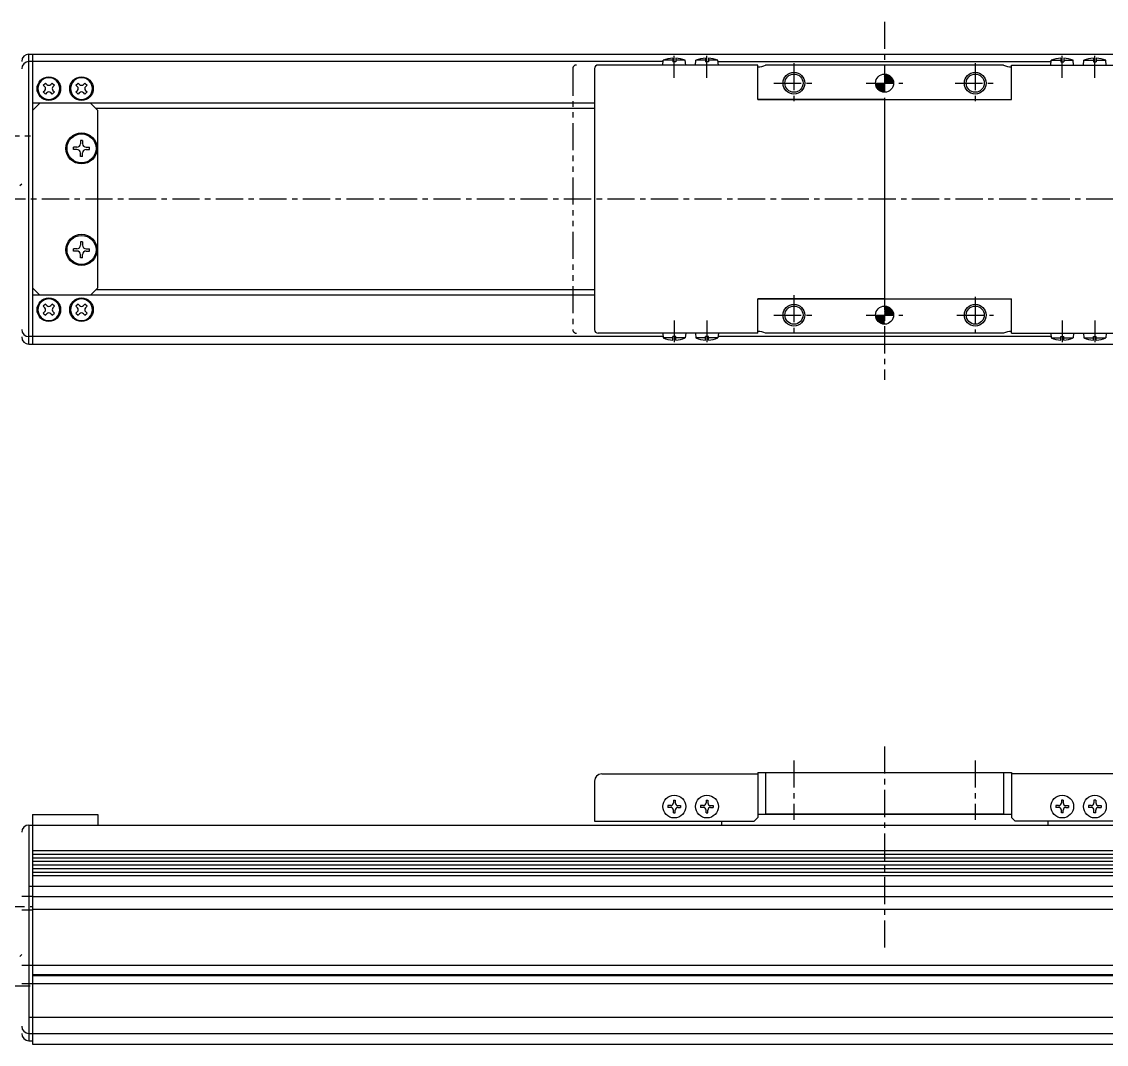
# Model space of a CAD drawing. Extents: x -684 to 308, y -74 to 438.
# Drawn here: x -509 to -209.8, y 155.8 to 438 of the extents above; entities that cross this region are included whole.
import ezdxf

# ---------------------------------------------------------------- set-up
doc = ezdxf.new("R2010")
doc.units = 0
for name, pattern in [('CENTER', [12, 7.5, -1.5, 1.5, -1.5]), ('CONTINOUS', [0]), ('PHANTOM', [15, 7.5, -1.5, 1.5, -1.5, 1.5, -1.5])]:
    doc.linetypes.add(name, pattern=pattern)
doc.layers.get('0').update_dxf_attribs({"linetype": 'CONTINUOUS'})
doc.layers.add('CENTER', color=1, linetype='CENTER')

# ---------------------------------------------------------------- blocks, each defined once
blk = doc.blocks.new('*X6')
at = {"color": 0}
for p, q in [((-270.96, 359.39), (-270.83, 359.52)), ((-270.96, 359.17), (-270.62, 359.5)), ((-270.96, 358.94), (-270.43, 359.47)), ((-270.96, 358.72), (-270.25, 359.42)), ((-270.96, 358.49), (-270.08, 359.37)), ((-270.96, 358.27), (-269.93, 359.3)), ((-270.96, 358.05), (-269.78, 359.23)), ((-270.96, 357.82), (-269.63, 359.15)), ((-270.96, 357.6), (-269.5, 359.06)), ((-273.45, 356.89), (-273.32, 357.02)), ((-273.43, 356.69), (-273.1, 357.02)), ((-273.4, 356.5), (-272.87, 357.02)), ((-273.36, 356.32), (-272.65, 357.02)), ((-273.3, 356.15), (-272.43, 357.02)), ((-273.23, 355.99), (-272.2, 357.02)), ((-273.16, 355.84), (-271.98, 357.02)), ((-273.08, 355.7), (-271.76, 357.02)), ((-272.99, 355.57), (-271.53, 357.02)), ((-272.89, 355.44), (-271.31, 357.02)), ((-272.79, 355.32), (-271.09, 357.02)), ((-272.68, 355.21), (-270.96, 356.93)), ((-272.56, 355.1), (-270.96, 356.71)), ((-272.43, 355.01), (-270.96, 356.48)), ((-272.3, 354.92), (-270.96, 356.26)), ((-272.16, 354.83), (-270.96, 356.03)), ((-270.96, 357.38), (-269.37, 358.96)), ((-270.96, 357.15), (-269.25, 358.86)), ((-270.86, 357.02), (-269.14, 358.74)), ((-270.64, 357.02), (-269.04, 358.63)), ((-270.41, 357.02), (-268.94, 358.5)), ((-270.19, 357.02), (-268.85, 358.37)), ((-269.97, 357.02), (-268.77, 358.23)), ((-269.74, 357.02), (-268.69, 358.08)), ((-269.52, 357.02), (-268.62, 357.92)), ((-269.3, 357.02), (-268.57, 357.75)), ((-269.07, 357.02), (-268.52, 357.58)), ((-268.85, 357.02), (-268.48, 357.39)), ((-268.63, 357.02), (-268.46, 357.19)), ((-272.01, 354.76), (-270.96, 355.81)), ((-271.85, 354.69), (-270.96, 355.59)), ((-271.69, 354.63), (-270.96, 355.36)), ((-271.51, 354.59), (-270.96, 355.14)), ((-271.32, 354.55), (-270.96, 354.92)), ((-271.12, 354.53), (-270.96, 354.69))]:
    blk.add_line(p, q, dxfattribs=at)
blk = doc.blocks.new('*X7')
at = {"color": 0}
for p, q in [((-270.96, 423.34), (-270.78, 423.52)), ((-270.96, 423.12), (-270.58, 423.5)), ((-270.96, 422.89), (-270.39, 423.46)), ((-270.96, 422.67), (-270.22, 423.41)), ((-270.96, 422.45), (-270.05, 423.35)), ((-270.96, 422.22), (-269.89, 423.29)), ((-270.96, 422), (-269.75, 423.21)), ((-270.96, 421.78), (-269.61, 423.13)), ((-270.96, 421.55), (-269.47, 423.04)), ((-270.96, 421.33), (-269.35, 422.94)), ((-270.96, 421.1), (-269.23, 422.83)), ((-270.81, 421.02), (-269.12, 422.72)), ((-270.59, 421.02), (-269.02, 422.6)), ((-270.37, 421.02), (-268.92, 422.47)), ((-270.14, 421.02), (-268.83, 422.34)), ((-269.92, 421.02), (-268.75, 422.2)), ((-269.7, 421.02), (-268.67, 422.04)), ((-269.47, 421.02), (-268.61, 421.89)), ((-273.45, 420.85), (-273.27, 421.02)), ((-273.43, 420.65), (-273.05, 421.02)), ((-273.39, 420.46), (-272.83, 421.02)), ((-273.34, 420.28), (-272.6, 421.02)), ((-273.29, 420.12), (-272.38, 421.02)), ((-273.22, 419.96), (-272.16, 421.02)), ((-273.14, 419.81), (-271.93, 421.02)), ((-273.06, 419.67), (-271.71, 421.02)), ((-272.97, 419.54), (-271.48, 421.02)), ((-272.87, 419.41), (-271.26, 421.02)), ((-272.76, 419.3), (-271.04, 421.02)), ((-272.65, 419.19), (-270.96, 420.88)), ((-272.53, 419.08), (-270.96, 420.66)), ((-272.4, 418.99), (-270.96, 420.43)), ((-272.27, 418.9), (-270.96, 420.21)), ((-272.13, 418.82), (-270.96, 419.99)), ((-271.98, 418.74), (-270.96, 419.76)), ((-271.82, 418.68), (-270.96, 419.54)), ((-271.65, 418.62), (-270.96, 419.32)), ((-271.47, 418.58), (-270.96, 419.09)), ((-271.28, 418.55), (-270.96, 418.87)), ((-269.25, 421.02), (-268.56, 421.72)), ((-269.02, 421.02), (-268.51, 421.54)), ((-268.8, 421.02), (-268.48, 421.35)), ((-268.58, 421.02), (-268.46, 421.14)), ((-271.07, 418.53), (-270.96, 418.64))]:
    blk.add_line(p, q, dxfattribs=at)

msp = doc.modelspace()

# ---------------------------------------------------------------- linework, layer by layer
at = {"color": 7, "linetype": 'CONTINOUS'}
for p, q in [((-506.96, 429.02), (294.04, 429.02)), ((-506.96, 349.02), (-506.96, 429.02)), ((-505.96, 429.02), (-505.96, 349.02)), ((-329.36, 427.91), (-329.36, 426.92)), ((-328.56, 427.91), (-328.56, 426.92)), ((-320.36, 427.91), (-320.36, 426.92)), ((-319.56, 427.91), (-319.56, 426.92)), ((-222.36, 427.91), (-222.36, 426.92)), ((-221.56, 427.91), (-221.56, 426.92)), ((-213.36, 427.91), (-213.36, 426.92)), ((-212.56, 427.91), (-212.56, 426.92)), ((-505.96, 426.95), (-506.96, 426.95)), ((-332.11, 426.95), (-505.96, 426.95)), ((-350.96, 425.02), (-350.96, 353.02)), ((-305.96, 426.02), (-349.96, 426.02)), ((-332.11, 426.02), (-331.99, 427.32)), ((-329.36, 427.32), (-331.99, 427.32)), ((-328.56, 426.92), (-329.36, 426.92)), ((-325.92, 427.32), (-328.56, 427.32)), ((-325.81, 426.02), (-325.92, 427.32)), ((-323.11, 426.02), (-322.99, 427.32)), ((-320.36, 427.32), (-322.99, 427.32)), ((-319.56, 426.92), (-320.36, 426.92)), ((-316.92, 427.32), (-319.56, 427.32)), ((-316.81, 426.02), (-316.92, 427.32)), ((-316.81, 426.95), (-225.11, 426.95)), ((-305.96, 416.52), (-305.96, 426.02)), ((-238.14, 426.02), (-303.78, 426.02)), ((-235.96, 426.02), (-191.96, 426.02)), ((-235.96, 416.52), (-235.96, 426.02)), ((-225.11, 426.02), (-224.99, 427.32)), ((-224.99, 427.32), (-222.36, 427.32)), ((-222.36, 426.92), (-221.56, 426.92)), ((-221.56, 427.32), (-218.92, 427.32)), ((-218.81, 426.02), (-218.92, 427.32)), ((-216.11, 426.02), (-215.99, 427.32)), ((-215.99, 427.32), (-213.36, 427.32)), ((-213.36, 426.92), (-212.56, 426.92)), ((-212.56, 427.32), (-209.92, 427.32)), ((-209.81, 426.02), (-209.92, 427.32)), ((-503, 420.46), (-502.39, 421.06)), ((-502.58, 420.05), (-503, 420.46)), ((-503, 418.59), (-502.58, 419)), ((-502.39, 421.06), (-501.98, 420.65)), ((-500.93, 420.65), (-500.52, 421.06)), ((-500.52, 421.06), (-499.92, 420.46)), ((-499.92, 420.46), (-500.33, 420.05)), ((-500.33, 419), (-499.92, 418.59)), ((-494, 420.46), (-493.39, 421.06)), ((-493.58, 420.05), (-494, 420.46)), ((-494, 418.59), (-493.58, 419)), ((-493.39, 421.06), (-492.98, 420.65)), ((-491.93, 420.65), (-491.52, 421.06)), ((-491.52, 421.06), (-490.92, 420.46)), ((-490.92, 420.46), (-491.33, 420.05)), ((-491.33, 419), (-490.92, 418.59)), ((-502.39, 417.99), (-503, 418.59)), ((-501.98, 418.4), (-502.39, 417.99)), ((-500.52, 417.99), (-500.93, 418.4)), ((-499.92, 418.59), (-500.52, 417.99)), ((-493.39, 417.99), (-494, 418.59)), ((-492.98, 418.4), (-493.39, 417.99)), ((-491.52, 417.99), (-491.93, 418.4)), ((-490.92, 418.59), (-491.52, 417.99)), ((-305.96, 416.52), (-235.96, 416.52)), ((-270.96, 416.52), (-305.96, 416.52)), ((-270.96, 416.52), (-270.96, 361.52)), ((-270.96, 416.52), (-235.96, 416.52)), ((-505.96, 413.52), (-503.96, 415.52)), ((-350.96, 415.52), (-505.96, 415.52)), ((-489.96, 415.52), (-503.96, 415.52)), ((-487.96, 413.52), (-489.96, 415.52)), ((-350.96, 414.02), (-488.46, 414.02)), ((-487.96, 364.52), (-487.96, 413.52)), ((-492.77, 405.22), (-492.77, 404.28)), ((-492.14, 405.22), (-492.77, 405.22)), ((-492.14, 405.22), (-492.14, 404.28)), ((-493.71, 403.34), (-494.66, 403.34)), ((-494.66, 402.71), (-494.66, 403.34)), ((-493.71, 402.71), (-494.66, 402.71)), ((-492.77, 400.82), (-492.77, 401.77)), ((-492.14, 400.82), (-492.14, 401.77)), ((-491.2, 403.34), (-490.26, 403.34)), ((-491.2, 402.71), (-490.26, 402.71)), ((-490.26, 402.71), (-490.26, 403.34)), ((-492.14, 400.82), (-492.77, 400.82)), ((-509.46, 392.77), (-508.96, 393.27)), ((-492.77, 377.22), (-492.77, 376.28)), ((-492.14, 377.22), (-492.77, 377.22)), ((-492.14, 377.22), (-492.14, 376.28)), ((-493.71, 375.34), (-494.66, 375.34)), ((-494.66, 374.71), (-494.66, 375.34)), ((-493.71, 374.71), (-494.66, 374.71)), ((-491.2, 375.34), (-490.26, 375.34)), ((-491.2, 374.71), (-490.26, 374.71)), ((-490.26, 374.71), (-490.26, 375.34)), ((-492.77, 372.82), (-492.77, 373.77)), ((-492.14, 372.82), (-492.77, 372.82)), ((-492.14, 372.82), (-492.14, 373.77)), ((-503.96, 362.52), (-505.96, 364.52)), ((-350.96, 362.52), (-505.96, 362.52)), ((-489.96, 362.52), (-503.96, 362.52)), ((-489.96, 362.52), (-487.96, 364.52)), ((-350.96, 364.02), (-488.46, 364.02)), ((-502.39, 360.06), (-503, 359.46)), ((-503, 359.46), (-502.58, 359.05)), ((-501.98, 359.65), (-502.39, 360.06)), ((-500.52, 360.06), (-500.93, 359.65)), ((-499.92, 359.46), (-500.52, 360.06)), ((-500.33, 359.05), (-499.92, 359.46)), ((-493.39, 360.06), (-494, 359.46)), ((-494, 359.46), (-493.58, 359.05)), ((-492.98, 359.65), (-493.39, 360.06)), ((-491.52, 360.06), (-491.93, 359.65)), ((-490.92, 359.46), (-491.52, 360.06)), ((-491.33, 359.05), (-490.92, 359.46)), ((-305.96, 352.02), (-305.96, 361.52)), ((-305.96, 361.52), (-235.96, 361.52)), ((-270.96, 361.52), (-305.96, 361.52)), ((-270.96, 361.52), (-235.96, 361.52)), ((-235.96, 352.02), (-235.96, 361.52)), ((-502.58, 358), (-503, 357.59)), ((-503, 357.59), (-502.39, 356.99)), ((-502.39, 356.99), (-501.98, 357.4)), ((-500.93, 357.4), (-500.52, 356.99)), ((-500.52, 356.99), (-499.92, 357.59)), ((-499.92, 357.59), (-500.33, 358)), ((-493.58, 358), (-494, 357.59)), ((-494, 357.59), (-493.39, 356.99)), ((-493.39, 356.99), (-492.98, 357.4)), ((-491.93, 357.4), (-491.52, 356.99)), ((-491.52, 356.99), (-490.92, 357.59)), ((-490.92, 357.59), (-491.33, 358)), ((-505.96, 351.1), (-506.96, 351.1)), ((-332.11, 351.1), (-505.96, 351.1)), ((-305.96, 352.02), (-349.96, 352.02)), ((-332.11, 352.02), (-331.99, 350.72)), ((-329.36, 350.72), (-331.99, 350.72)), ((-328.56, 351.12), (-329.36, 351.12)), ((-329.36, 350.13), (-329.36, 351.12)), ((-328.56, 350.13), (-328.56, 351.12)), ((-325.92, 350.72), (-328.56, 350.72)), ((-325.81, 352.02), (-325.92, 350.72)), ((-323.11, 352.02), (-322.99, 350.72)), ((-320.36, 350.72), (-322.99, 350.72)), ((-320.36, 350.13), (-320.36, 351.12)), ((-319.56, 351.12), (-320.36, 351.12)), ((-319.56, 350.13), (-319.56, 351.12)), ((-316.92, 350.72), (-319.56, 350.72)), ((-316.81, 352.02), (-316.92, 350.72)), ((-225.11, 351.1), (-316.81, 351.1)), ((-238.14, 352.02), (-303.78, 352.02)), ((-235.96, 352.02), (-191.96, 352.02)), ((-225.11, 352.02), (-224.99, 350.72)), ((-224.99, 350.72), (-222.36, 350.72)), ((-222.36, 350.13), (-222.36, 351.12)), ((-222.36, 351.12), (-221.56, 351.12)), ((-221.56, 350.13), (-221.56, 351.12)), ((-221.56, 350.72), (-218.92, 350.72)), ((-218.81, 352.02), (-218.92, 350.72)), ((-216.11, 352.02), (-215.99, 350.72)), ((-215.99, 350.72), (-213.36, 350.72)), ((-213.36, 351.12), (-212.56, 351.12)), ((-213.36, 350.13), (-213.36, 351.12)), ((-212.56, 350.13), (-212.56, 351.12)), ((-212.56, 350.72), (-209.92, 350.72)), ((-209.81, 352.02), (-209.92, 350.72)), ((-506.96, 349.02), (294.04, 349.02)), ((-348.96, 230.45), (-305.96, 230.45)), ((-305.96, 230.85), (-235.96, 230.85)), ((-305.96, 230.85), (-305.96, 218.45)), ((-303.78, 230.85), (-303.78, 219.38)), ((-238.14, 230.85), (-238.14, 219.38)), ((-235.96, 230.85), (-235.96, 218.45)), ((-192.96, 230.45), (-235.96, 230.45)), ((-350.96, 228.45), (-350.96, 217.45)), ((-329.95, 221.7), (-330.71, 221.7)), ((-330.71, 221.7), (-330.71, 221.2)), ((-329.21, 223.2), (-328.71, 223.2)), ((-329.21, 223.2), (-329.21, 222.44)), ((-328.71, 223.2), (-328.71, 222.44)), ((-327.96, 221.7), (-327.21, 221.7)), ((-327.21, 221.7), (-327.21, 221.2)), ((-320.95, 221.7), (-321.71, 221.7)), ((-321.71, 221.7), (-321.71, 221.2)), ((-320.21, 223.2), (-319.71, 223.2)), ((-320.21, 223.2), (-320.21, 222.44)), ((-319.71, 223.2), (-319.71, 222.44)), ((-318.96, 221.7), (-318.21, 221.7)), ((-318.21, 221.7), (-318.21, 221.2)), ((-222.95, 221.7), (-223.71, 221.7)), ((-223.71, 221.7), (-223.71, 221.2)), ((-222.21, 223.2), (-222.21, 222.44)), ((-221.71, 223.2), (-222.21, 223.2)), ((-221.71, 223.2), (-221.71, 222.44)), ((-220.96, 221.7), (-220.21, 221.7)), ((-220.21, 221.7), (-220.21, 221.2)), ((-213.95, 221.7), (-214.71, 221.7)), ((-214.71, 221.7), (-214.71, 221.2)), ((-213.21, 223.2), (-213.21, 222.44)), ((-212.71, 223.2), (-213.21, 223.2)), ((-212.71, 223.2), (-212.71, 222.44)), ((-211.96, 221.7), (-211.21, 221.7)), ((-211.21, 221.7), (-211.21, 221.2)), ((-505.96, 219.25), (-505.96, 216.35)), ((-505.96, 219.25), (-487.96, 219.25)), ((-487.96, 219.25), (-487.96, 216.35)), ((-329.95, 221.2), (-330.71, 221.2)), ((-329.21, 219.7), (-329.21, 220.45)), ((-329.21, 219.7), (-328.71, 219.7)), ((-328.71, 219.7), (-328.71, 220.45)), ((-327.96, 221.2), (-327.21, 221.2)), ((-320.95, 221.2), (-321.71, 221.2)), ((-320.21, 219.7), (-320.21, 220.45)), ((-320.21, 219.7), (-319.71, 219.7)), ((-319.71, 219.7), (-319.71, 220.45)), ((-318.96, 221.2), (-318.21, 221.2)), ((-306.96, 217.45), (-305.96, 218.45)), ((-305.96, 219.38), (-235.96, 219.38)), ((-303.78, 219.4), (-238.14, 219.4)), ((-234.96, 217.45), (-235.96, 218.45)), ((-222.95, 221.2), (-223.71, 221.2)), ((-222.21, 219.7), (-222.21, 220.45)), ((-221.71, 219.7), (-222.21, 219.7)), ((-221.71, 219.7), (-221.71, 220.45)), ((-220.96, 221.2), (-220.21, 221.2)), ((-213.95, 221.2), (-214.71, 221.2)), ((-213.21, 219.7), (-213.21, 220.45)), ((-212.71, 219.7), (-213.21, 219.7)), ((-212.71, 219.7), (-212.71, 220.45)), ((-211.96, 221.2), (-211.21, 221.2)), ((-506.96, 216.35), (294.04, 216.35)), ((-506.96, 216.35), (-506.96, 156.85)), ((-505.96, 216.35), (-505.96, 155.85)), ((-350.96, 217.45), (-306.96, 217.45)), ((-315.96, 217.45), (-315.96, 216.35)), ((-190.96, 217.45), (-234.96, 217.45)), ((-225.96, 217.45), (-225.96, 216.35)), ((-505.96, 209.33), (293.04, 209.33)), ((-505.96, 208.33), (293.04, 208.33)), ((-505.96, 207.34), (293.04, 207.34)), ((-505.96, 206.35), (293.04, 206.35)), ((-505.96, 205.36), (293.04, 205.36)), ((-505.96, 204.36), (293.04, 204.36)), ((-505.96, 203.37), (293.04, 203.37)), ((-505.96, 202.38), (293.04, 202.38)), ((-506.96, 199.46), (294.04, 199.46)), ((-508.96, 196.75), (-505.96, 196.75)), ((-505.96, 196.6), (293.04, 196.6)), ((-508.96, 192.95), (-505.96, 192.95)), ((-505.96, 193.1), (293.04, 193.1)), ((-509.46, 180.1), (-508.96, 180.6)), ((-508.96, 177.68), (293.04, 177.68)), ((-505.96, 175.15), (293.04, 175.15)), ((-505.96, 174.85), (293.04, 174.85)), ((-508.96, 172.61), (293.04, 172.61)), ((-506.96, 163.35), (294.04, 163.35)), ((-506.96, 158.85), (294.04, 158.85)), ((-506.96, 156.85), (-505.96, 156.85)), ((-505.96, 155.85), (293.04, 155.85))]:
    msp.add_line(p, q, dxfattribs=at)
at = {"color": 3, "linetype": 'PHANTOM'}
msp.add_line((-356.96, 425.02), (-356.96, 353.02), dxfattribs=at)
at = {"color": 7, "linetype": 'CONTINOUS'}
for centre, radius in [((-501.46, 419.52), 3.25), ((-492.46, 419.52), 3.25), ((-295.96, 421.02), 3), ((-295.96, 421.02), 2.5), ((-270.96, 421.02), 2.5), ((-245.96, 421.02), 3), ((-245.96, 421.02), 2.5), ((-492.46, 403.02), 4.3), ((-492.46, 403.02), 4), ((-492.46, 375.02), 4.3), ((-492.46, 375.02), 4), ((-501.46, 358.52), 3.25), ((-492.46, 358.52), 3.25), ((-295.96, 357.02), 3), ((-295.96, 357.02), 2.5), ((-270.96, 357.02), 2.5), ((-245.96, 357.02), 3), ((-245.96, 357.02), 2.5), ((-328.96, 221.45), 3.15), ((-319.96, 221.45), 3.15), ((-221.96, 221.45), 3.15), ((-212.96, 221.45), 3.15)]:
    msp.add_circle(centre, radius, dxfattribs=at)
for centre, radius, start, end in [((-506.96, 427.02), 2, 90, 180), ((-328.96, 419.94), 7.98, 92.8723, 112.3565), ((-328.96, 419.94), 7.98, 67.6435, 87.1277), ((-319.96, 419.94), 7.98, 92.8723, 112.3565), ((-319.96, 419.94), 7.98, 67.6435, 87.1277), ((-221.96, 419.94), 7.98, 92.8723, 112.3565), ((-221.96, 419.94), 7.98, 67.6435, 87.1277), ((-212.96, 419.94), 7.98, 92.8723, 112.3565), ((-212.96, 419.94), 7.98, 67.6435, 87.1277), ((-506.96, 424.95), 2, 90, 180), ((-349.96, 425.02), 1, 90, 180), ((-305.96, 430.52), 5, 270, 295.8419), ((-235.96, 430.52), 5, 244.1581, 270), ((-501.46, 419.52), 3, 0.0003, 0), ((-492.46, 419.52), 3, 0.0003, 0), ((-503.11, 419.52), 0.742, 315, 44.9999), ((-501.46, 421.17), 0.742, 225, 315), ((-499.81, 419.52), 0.742, 135, 224.9999), ((-494.11, 419.52), 0.742, 315, 44.9999), ((-492.46, 421.17), 0.742, 225, 315), ((-490.81, 419.52), 0.742, 135, 224.9999), ((-501.46, 417.87), 0.742, 45, 134.9999), ((-492.46, 417.87), 0.742, 45, 134.9999), ((-493.71, 404.28), 0.94, 270, 0), ((-491.2, 404.28), 0.94, 180, 270), ((-493.71, 401.77), 0.94, 360, 90), ((-491.2, 401.77), 0.94, 89.9999, 180), ((-493.71, 376.28), 0.94, 270, 0), ((-493.71, 373.77), 0.94, 360, 90), ((-491.2, 376.28), 0.94, 180, 270), ((-491.2, 373.77), 0.94, 89.9999, 180), ((-501.46, 358.52), 3, 0, 359.9997), ((-503.11, 358.52), 0.742, 315.0001, 45), ((-501.46, 360.17), 0.742, 225.0001, 315), ((-499.81, 358.52), 0.742, 135.0001, 225), ((-492.46, 358.52), 3, 0, 359.9997), ((-494.11, 358.52), 0.742, 315.0001, 45), ((-492.46, 360.17), 0.742, 225.0001, 315), ((-490.81, 358.52), 0.742, 135.0001, 225), ((-501.46, 356.87), 0.742, 45, 135), ((-492.46, 356.87), 0.742, 45, 135), ((-506.96, 353.1), 2, 180, 270), ((-349.96, 353.02), 1, 180, 270), ((-506.96, 351.02), 2, 180, 270), ((-328.96, 358.11), 7.98, 247.6435, 267.1277), ((-328.96, 358.11), 7.98, 272.8723, 292.3565), ((-319.96, 358.11), 7.98, 247.6435, 267.1277), ((-319.96, 358.11), 7.98, 272.8723, 292.3565), ((-305.96, 347.52), 5, 64.1581, 90), ((-235.96, 347.52), 5, 90, 115.8419), ((-221.96, 358.11), 7.98, 247.6435, 267.1277), ((-221.96, 358.11), 7.98, 272.8723, 292.3565), ((-212.96, 358.11), 7.98, 247.6435, 267.1277), ((-212.96, 358.11), 7.98, 272.8723, 292.3565), ((-348.96, 228.45), 2, 90, 180), ((-329.95, 222.44), 0.748, 270, 0), ((-327.96, 222.44), 0.748, 180, 270), ((-320.95, 222.44), 0.748, 270, 0), ((-318.96, 222.44), 0.748, 180, 270), ((-222.95, 222.44), 0.748, 270, 0), ((-220.96, 222.44), 0.748, 180, 270), ((-213.95, 222.44), 0.748, 270, 0), ((-211.96, 222.44), 0.748, 180, 270), ((-329.95, 220.45), 0.748, 0, 90.0001), ((-327.96, 220.45), 0.748, 90, 180), ((-320.95, 220.45), 0.748, 0, 90.0001), ((-318.96, 220.45), 0.748, 90, 180), ((-222.95, 220.45), 0.748, 360, 90), ((-220.96, 220.45), 0.748, 89.9999, 180), ((-213.95, 220.45), 0.748, 360, 90), ((-211.96, 220.45), 0.748, 89.9999, 180), ((-506.96, 214.35), 2, 90, 180), ((-506.96, 160.85), 2, 180, 270), ((-506.96, 158.85), 2, 180, 270)]:
    msp.add_arc(centre, radius, start, end, dxfattribs=at)
at = {"color": 3, "linetype": 'PHANTOM'}
for centre, start, end in [((-355.96, 425.02), 90, 180), ((-355.96, 353.02), 180, 270)]:
    msp.add_arc(centre, 1, start, end, dxfattribs=at)
at = {"layer": 'CENTER', "color": 1, "linetype": 'CENTER'}
for p, q in [((-270.96, 437.98), (-270.96, 339.2)), ((-328.96, 422.52), (-328.96, 428.52)), ((-319.96, 422.52), (-319.96, 428.52)), ((-221.96, 422.52), (-221.96, 428.52)), ((-212.96, 422.52), (-212.96, 428.52)), ((-295.96, 426.56), (-295.96, 415.48)), ((-245.96, 426.56), (-245.96, 415.48)), ((-301.5, 421.02), (-290.42, 421.02)), ((-276, 421.02), (-265.92, 421.02)), ((-251.5, 421.02), (-240.42, 421.02)), ((-541.07, 406.52), (-505.96, 406.52)), ((308.1, 389.02), (-546.14, 389.02)), ((-295.96, 362.56), (-295.96, 351.48)), ((-245.96, 362.06), (-245.96, 351.98)), ((-301.5, 357.02), (-290.42, 357.02)), ((-276, 357.02), (-265.92, 357.02)), ((-251, 357.02), (-240.92, 357.02)), ((-328.96, 355.52), (-328.96, 349.52)), ((-319.96, 355.52), (-319.96, 349.52)), ((-221.96, 355.52), (-221.96, 349.52)), ((-212.96, 355.52), (-212.96, 349.52)), ((-270.96, 238.05), (-270.96, 181.47)), ((-295.96, 234.17), (-295.96, 217.82)), ((-245.96, 234.17), (-245.96, 217.82)), ((-539.64, 193.85), (-505.96, 193.85)), ((-506.62, 171.85), (-514.73, 171.85))]:
    msp.add_line(p, q, dxfattribs=at)

# ---------------------------------------------------------------- block references
at = {"color": 7, "linetype": 'CONTINOUS'}
for name in ['*X7', '*X6']:
    msp.add_blockref(name, (0, 0), dxfattribs=at)

doc.saveas('drawing.dxf')
